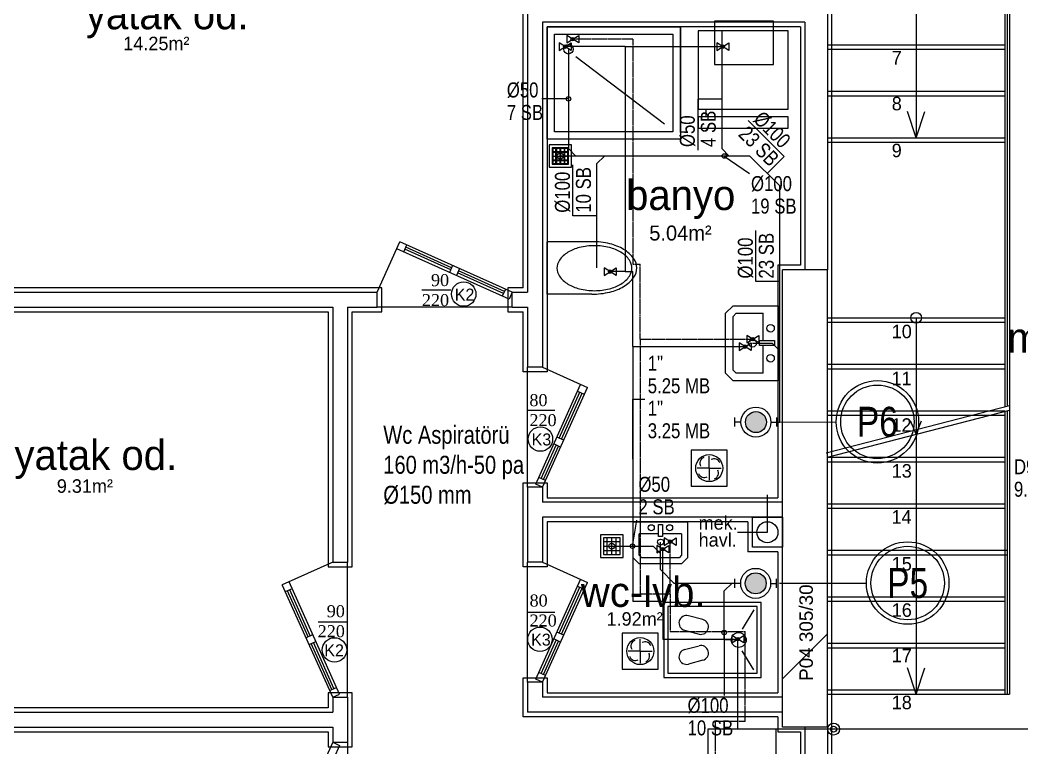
# Model space of a CAD drawing. Header units: centimetres. Extents: x 247352 to 270197, y -444050 to -441150.
# Drawn here: x 256989 to 257658, y -442880 to -442394 of the extents above; entities that cross this region are included whole.
import ezdxf
from ezdxf.enums import TextEntityAlignment as Align

# ---------------------------------------------------------------- set-up
doc = ezdxf.new("R2010")
doc.units = ezdxf.units.CM
doc.linetypes.add('DASHED', pattern=[1.524, 1.27, -0.254])
for name, color, linetype, lineweight in [('ROTAS-MIMARI', 8, 'Continuous', 13), ('ROTAS-MIMARI-YAZI', 8, 'Continuous', 13), ('ROTAS-SIHHI-HAVALANDIRMA-SEMBOL', 30, 'Continuous', 13), ('ROTAS-SIHHI-HAVALANDIRMA-YAZI', 30, 'Continuous', 9), ('ROTAS-SIHHI-KOLON-NO', 6, 'Continuous', 18), ('ROTAS-SIHHI-PIS-SU-CAP', 211, 'Continuous', 18), ('ROTAS-SIHHI-TEMIZ-SU-CAP', 101, 'Continuous', 18)]:
    doc.layers.add(name, color=color, linetype=linetype, lineweight=lineweight)
for name, color, linetype in [('ROTAS-SEMBOL-KILAVUZ', 9, 'Continuous'), ('ROTAS-SIHHI-PIS-SU', 6, 'Continuous'), ('ROTAS-SIHHI-SEMBOL', 5, 'Continuous'), ('ROTAS-SIHHI-SICAK-SU', 1, 'DASHED'), ('ROTAS-SIHHI-SOGUK-SU', 5, 'Continuous')]:
    doc.layers.add(name, color=color, linetype=linetype)
doc.styles.add('arial_1_18', font='arial.ttf', dxfattribs={"height": 0.2})
doc.styles.add('ROTAS-YAZI', font='arial.ttf')

# ---------------------------------------------------------------- blocks, each defined once
blk = doc.blocks.new('ROTAS-S2-PIS-KOLON')
h = blk.add_hatch(color=6)
edge = h.paths.add_edge_path()
edge.add_arc((0, 0), 7, 0, 360)
at = {"color": 30}
for p, q in [((-10, 0), (-14, 0)), ((10, 0), (14, 0))]:
    blk.add_line(p, q, dxfattribs=at)
at = {"color": 1}
for points in [[(-14, -3), (-14, 3)], [(14, -3), (14, 3)]]:
    blk.add_lwpolyline(points, dxfattribs=at)
at = {"color": 30}
blk.add_circle((0, 0), 10, dxfattribs=at)
at = {"color": 6}
blk.add_circle((0, 0), 7, dxfattribs=at)
at = {"style": 'ROTAS-YAZI', "flags": 1}
blk.add_attdef('NO', (0, 0), '', height=5, dxfattribs=at)
blk = doc.blocks.new('ROTAS-S2-YER-SUZGECI')
for p, q in [((-5.5, 3), (5.5, 3)), ((-5.5, 0), (5.5, 0)), ((-3, -5.5), (-3, 5.5)), ((0, -5.5), (0, 5.5)), ((3, -5.5), (3, 5.5)), ((-5.5, -3), (5.5, -3))]:
    blk.add_line(p, q)
for points in [[(-7.5, -7.5), (7.5, -7.5), (7.5, 7.5), (-7.5, 7.5)], [(-5.5, -5.5), (5.5, -5.5), (5.5, 5.5), (-5.5, 5.5)]]:
    blk.add_lwpolyline(points, close=True)
blk.add_circle((0, 0), 2)
blk = doc.blocks.new('ROTAS-S2-TEMIZ-GIRIS')
for radius in [4, 2]:
    blk.add_circle((0, 0), radius)
blk = doc.blocks.new('ROTAS-S2-KURESEL-VANA')
blk.add_lwpolyline([(-4, -2.5), (4, 2.5), (4, -2.5), (-4, 2.5)], close=True)
blk.add_circle((0, 0), 1.2)
blk = doc.blocks.new('ROTAS-S2-ASPIRATOR')
for q in [(0, 8), (-8, 0), (8, 0), (0, -8)]:
    blk.add_line((0, 0), q)
blk.add_lwpolyline([(-12, -12), (12, -12), (12, 12), (-12, 12)], close=True)
blk.add_circle((0, 0), 9)
for centre, start, end in [((-2.26, 3.3), 110, 210), ((3.3, 2.26), 20, 120), ((-3.3, -2.26), 200, 300), ((2.26, -3.3), 290, 390)]:
    blk.add_arc(centre, 4, start, end)
blk = doc.blocks.new('ROTAS-S2-KOLON-NO')
at = {"color": 1}
for radius in [27.5, 24.5]:
    blk.add_circle((0, 0), radius, dxfattribs=at)
at = {"color": 6, "style": 'ROTAS-YAZI', "width": 0.8}
blk.add_attdef('NO', text='', height=20, dxfattribs=at).set_placement((0, 0), align=Align.MIDDLE_CENTER)
blk = doc.blocks.new('ROTAS-S2-TS-CAP2')
at = {"style": 'ROTAS-YAZI', "width": 0.8}
for tag, p in [('C1', (0, 15)), ('M1', (0, 0))]:
    blk.add_attdef(tag, p, '', height=10, dxfattribs=at)
blk = doc.blocks.new('ROTAS-S2-PS-CAP-UL')
for p, q in [((0, 16), (-34, 16)), ((0, 0), (0, 16))]:
    blk.add_line(p, q)
at = {"style": 'ROTAS-YAZI', "width": 0.8}
for tag, p in [('CAP', (-32, 18)), ('SB', (-32, 4))]:
    blk.add_attdef(tag, p, '', height=10, dxfattribs=at)
blk = doc.blocks.new('ROTAS-S2-PS-CAP-U')
for p, q in [((0, 0), (0, 16)), ((0, 16), (34, 16))]:
    blk.add_line(p, q)
at = {"style": 'ROTAS-YAZI', "width": 0.8}
for tag, p in [('CAP', (2, 18)), ('SB', (2, 4))]:
    blk.add_attdef(tag, p, '', height=10, dxfattribs=at)
blk = doc.blocks.new('ROTAS-S2-TS-CAP4')
at = {"style": 'ROTAS-YAZI', "width": 0.8}
for tag, p in [('C1', (0, 45)), ('M1', (0, 30)), ('C2', (0, 15)), ('M2', (0, 0))]:
    blk.add_attdef(tag, p, '', height=10, dxfattribs=at)

msp = doc.modelspace()

# ---------------------------------------------------------------- hatches: boundary and pattern name
at = {"layer": 'ROTAS-MIMARI', "ltscale": 0.03}
h = msp.add_hatch(dxfattribs=at)
h.set_pattern_fill('ANSI35', color=256, scale=50, style=0)
h.set_pattern_definition([(45, (11759398.05, -21881944.5), (-441.941738, 441.941738), []), (45, (11759840, -21881944.5), (-441.941738, 441.941738), [781.25, -156.25, 0, -156.25])])
h.paths.add_polyline_path([(257527.82, -442560.76), (257497.82, -442560.76), (257497.82, -442865.76), (257527.82, -442865.76)])
h.paths.add_polyline_path([(257520.63, -442837.16), (257520.63, -442768.19), (257506.66, -442768.19), (257506.66, -442837.16)], flags=24)

# ---------------------------------------------------------------- linework, layer by layer
for p, q in [((257587.07, -442225.76), (257587.07, -442472.76)), ((257646.32, -442225.76), (257646.32, -442651.93)), ((257647.82, -442225.76), (257647.82, -442651.54)), ((257649.32, -442225.76), (257649.32, -442654.25)), ((257527.82, -442310.76), (257527.82, -442560.76)), ((257530.82, -442525.76), (257530.82, -442310.76)), ((257324.82, -442572.76), (257324.82, -442372.9)), ((257327.82, -442375.9), (257327.82, -442575.76)), ((257512.82, -442395.76), (257337.82, -442395.76)), ((257337.82, -442395.76), (257337.82, -442625.76)), ((257512.82, -442395.76), (257512.82, -442560.76)), ((257509.82, -442398.76), (257340.82, -442398.76)), ((257340.82, -442398.76), (257340.82, -442628.76)), ((257429.82, -442468.76), (257429.82, -442398.76)), ((257509.82, -442398.76), (257509.82, -442557.76)), ((257527.82, -442410.76), (257646.32, -442410.76)), ((257527.82, -442413.76), (257646.32, -442413.76)), ((257527.82, -442441.76), (257646.32, -442441.76)), ((257527.82, -442444.76), (257646.32, -442444.76)), ((257587.07, -442472.76), (257581.34, -442455.24)), ((257587.07, -442472.76), (257592.81, -442455.24)), ((257527.82, -442472.76), (257646.32, -442472.76)), ((257527.82, -442475.76), (257646.32, -442475.76)), ((257354.63, -442479.9), (257344.63, -442479.9)), ((257344.63, -442479.9), (257344.63, -442489.9)), ((257344.63, -442482.37), (257354.63, -442482.37)), ((257344.63, -442484.9), (257354.63, -442484.9)), ((257347.09, -442479.9), (257347.09, -442489.9)), ((257349.71, -442479.9), (257349.71, -442489.9)), ((257352.33, -442479.9), (257352.33, -442489.9)), ((257354.63, -442489.9), (257354.63, -442479.9)), ((257344.63, -442487.43), (257354.63, -442487.43)), ((257344.63, -442489.9), (257354.63, -442489.9)), ((257530.82, -442585.76), (257530.82, -442525.76)), ((257227.58, -442575.76), (257242.7, -442542.12)), ((257317.58, -442575.76), (257242.7, -442542.12)), ((257245.21, -442548.73), (257247.26, -442544.17)), ((257277.19, -442559.4), (257246.59, -442545.65)), ((257370.7, -442542.02), (257340.77, -442542.02)), ((257340.77, -442542.02), (257340.77, -442577.06)), ((257315.53, -442580.32), (257240.65, -442546.68)), ((257276.54, -442560.84), (257245.94, -442547.09)), ((257277.86, -442557.92), (257275.81, -442562.48)), ((257494.82, -442557.76), (257494.82, -442712.76)), ((257509.82, -442557.76), (257494.82, -442557.76)), ((257282.42, -442559.97), (257280.37, -442564.53)), ((257311.7, -442576.64), (257281.1, -442562.89)), ((257312.35, -442575.2), (257281.75, -442561.45)), ((256867.82, -442575.76), (257227.58, -442575.76)), ((257230.58, -442572.76), (256870.82, -442572.76)), ((257227.58, -442585.76), (257227.58, -442575.76)), ((257230.58, -442588.76), (257230.58, -442572.76)), ((257257.33, -442574.13), (257276.65, -442574.13)), ((257313.02, -442573.71), (257310.97, -442578.28)), ((257324.82, -442572.76), (257314.58, -442572.76)), ((257314.58, -442572.76), (257314.58, -442588.76)), ((257317.58, -442575.76), (257315.53, -442580.32)), ((257317.58, -442575.76), (257327.82, -442575.76)), ((257317.58, -442585.76), (257317.58, -442575.76)), ((257370.7, -442577.02), (257340.81, -442577.02)), ((256867.82, -442585.76), (257197.82, -442585.76)), ((257197.82, -442585.76), (257197.82, -442755.76)), ((257207.82, -442585.76), (257227.58, -442585.76)), ((257207.82, -442585.76), (257207.82, -442755.76)), ((257317.58, -442585.76), (257227.58, -442585.76)), ((257317.58, -442585.76), (257327.82, -442585.76)), ((257327.82, -442585.76), (257327.82, -442625.76)), ((257530.82, -442810.76), (257530.82, -442585.76)), ((256870.82, -442588.76), (257194.82, -442588.76)), ((257194.82, -442588.76), (257194.82, -442758.76)), ((257210.82, -442758.76), (257210.82, -442588.76)), ((257210.82, -442588.76), (257230.58, -442588.76)), ((257314.58, -442588.76), (257324.82, -442588.76)), ((257324.82, -442628.76), (257324.82, -442588.76)), ((257527.82, -442592.76), (257646.32, -442592.76)), ((257527.82, -442595.76), (257646.32, -442595.76)), ((257587.07, -442592.76), (257587.07, -442670.4)), ((257337.82, -442625.76), (257327.82, -442625.76)), ((257327.82, -442705.76), (257327.82, -442625.76)), ((257337.82, -442625.76), (257367.73, -442639.2)), ((257527.82, -442623.76), (257646.32, -442623.76)), ((257340.82, -442628.76), (257324.82, -442628.76)), ((257527.82, -442626.76), (257646.32, -442626.76)), ((257333.26, -442703.71), (257363.17, -442637.15)), ((257337.82, -442705.76), (257367.73, -442639.2)), ((257349.01, -442673.05), (257362.76, -442642.45)), ((257350.45, -442673.7), (257364.2, -442643.1)), ((257361.12, -442641.71), (257365.68, -442643.76)), ((257527.07, -442682.86), (257649.32, -442651.15)), ((257345.94, -442654.51), (257327.82, -442654.51)), ((257527.82, -442685.76), (257649.32, -442654.25)), ((257527.82, -442654.76), (257646.32, -442654.76)), ((257527.82, -442657.76), (257646.32, -442657.76)), ((257646.32, -442654.76), (257646.32, -442843.76)), ((257647.82, -442654.64), (257647.82, -442843.76)), ((257649.32, -442654.25), (257649.32, -442843.76)), ((257587.07, -442670.4), (257583.21, -442661.49)), ((257587.07, -442670.4), (257590.72, -442661.43)), ((257351.93, -442674.36), (257347.37, -442672.31)), ((257587.07, -442670.4), (257587.07, -442843.76)), ((257336.95, -442699.89), (257346.96, -442677.61)), ((257338.39, -442700.54), (257348.4, -442678.26)), ((257349.89, -442678.92), (257345.32, -442676.87)), ((257527.82, -442685.76), (257646.32, -442685.76)), ((257527.82, -442688.76), (257646.32, -442688.76)), ((257339.87, -442701.2), (257335.31, -442699.15)), ((257324.82, -442758.76), (257324.82, -442702.76)), ((257324.82, -442702.76), (257340.82, -442702.76)), ((257327.82, -442705.76), (257327.82, -442755.76)), ((257337.82, -442705.76), (257327.82, -442705.76)), ((257337.82, -442705.76), (257333.26, -442703.71)), ((257337.82, -442705.76), (257337.82, -442715.76)), ((257340.82, -442702.76), (257340.82, -442712.76)), ((257340.82, -442712.76), (257494.82, -442712.76)), ((257487.82, -442735.76), (257487.82, -442710.76)), ((257497.82, -442715.76), (257337.82, -442715.76)), ((257527.82, -442716.76), (257646.32, -442716.76)), ((257497.82, -442725.76), (257337.82, -442725.76)), ((257337.82, -442725.76), (257337.82, -442755.76)), ((257477.82, -442725.76), (257497.82, -442725.76)), ((257477.82, -442745.76), (257477.82, -442725.76)), ((257497.82, -442725.76), (257497.82, -442745.76)), ((257527.82, -442719.76), (257646.32, -442719.76)), ((257474.82, -442728.76), (257340.82, -442728.76)), ((257340.82, -442728.76), (257340.82, -442758.76)), ((257398.34, -442728.76), (257434.6, -442728.76)), ((257398.34, -442752.76), (257398.34, -442728.76)), ((257415.13, -442738.59), (257415.13, -442730.59)), ((257415.13, -442730.59), (257417.81, -442730.59)), ((257417.81, -442730.59), (257417.81, -442738.59)), ((257434.6, -442728.76), (257434.6, -442752.76)), ((257474.82, -442728.76), (257474.82, -442748.76)), ((257415.13, -442736.76), (257402.34, -442736.76)), ((257402.34, -442751.11), (257402.34, -442736.76)), ((257417.81, -442738.59), (257415.13, -442738.59)), ((257430.6, -442736.76), (257417.81, -442736.76)), ((257430.6, -442736.76), (257430.6, -442751.11)), ((257467.82, -442735.76), (257487.82, -442735.76)), ((257497.82, -442745.76), (257477.82, -442745.76)), ((257402.34, -442756.76), (257398.34, -442752.76)), ((257403.99, -442752.76), (257402.34, -442751.11)), ((257428.94, -442752.76), (257403.99, -442752.76)), ((257430.6, -442751.11), (257428.94, -442752.76)), ((257434.6, -442752.76), (257430.6, -442756.76)), ((257494.82, -442748.76), (257474.82, -442748.76)), ((257494.82, -442748.76), (257494.82, -442787.76)), ((257527.82, -442747.76), (257647.82, -442747.76)), ((257527.82, -442750.76), (257647.82, -442750.76)), ((257197.82, -442755.76), (257164.18, -442770.88)), ((257194.82, -442758.76), (257210.82, -442758.76)), ((257197.82, -442755.76), (257207.82, -442755.76)), ((257207.82, -442845.76), (257207.82, -442755.76)), ((257340.82, -442758.76), (257324.82, -442758.76)), ((257337.82, -442755.76), (257327.82, -442755.76)), ((257327.82, -442835.76), (257327.82, -442755.76)), ((257337.82, -442755.76), (257367.73, -442769.2)), ((257430.6, -442756.76), (257402.34, -442756.76)), ((257197.82, -442845.76), (257164.18, -442770.88)), ((257202.39, -442843.71), (257168.74, -442768.83)), ((257333.26, -442833.71), (257363.17, -442767.15)), ((257337.82, -442835.76), (257367.73, -442769.2)), ((257349.01, -442803.05), (257362.76, -442772.45)), ((257361.12, -442771.71), (257365.68, -442773.76)), ((257170.79, -442773.39), (257166.23, -442775.44)), ((257181.46, -442805.38), (257167.71, -442774.78)), ((257182.9, -442804.73), (257169.15, -442774.13)), ((257350.45, -442803.7), (257364.2, -442773.1)), ((257527.82, -442778.76), (257646.32, -442778.76)), ((257418.67, -442782.54), (257418.67, -442832.54)), ((257483.67, -442782.54), (257418.67, -442782.54)), ((257421.46, -442785.32), (257421.46, -442829.76)), ((257480.89, -442785.32), (257421.46, -442785.32)), ((257480.89, -442829.76), (257480.89, -442785.32)), ((257483.67, -442832.54), (257483.67, -442782.54)), ((257527.82, -442781.76), (257646.32, -442781.76)), ((257345.96, -442789.14), (257327.85, -442789.14)), ((257444.8, -442794.01), (257435.14, -442791.42)), ((257478.67, -442787.54), (257470.9, -442800.29)), ((257494.82, -442787.76), (257494.82, -442842.74)), ((257188.25, -442795.48), (257207.82, -442795.48)), ((257179.98, -442806.04), (257184.54, -442803.99)), ((257351.93, -442804.36), (257347.37, -442802.31)), ((257432.55, -442801.08), (257442.21, -442803.66)), ((257182.03, -442810.6), (257186.59, -442808.55)), ((257197.26, -442840.54), (257183.51, -442809.94)), ((257198.7, -442839.89), (257184.95, -442809.29)), ((257336.95, -442829.89), (257346.96, -442807.61)), ((257338.39, -442830.54), (257348.4, -442808.26)), ((257349.89, -442808.92), (257345.32, -442806.87)), ((257432.55, -442814.01), (257442.21, -442811.42)), ((257527.82, -442809.76), (257646.32, -442809.76)), ((257527.82, -442812.76), (257646.32, -442812.76)), ((257530.82, -442865.76), (257530.82, -442810.76)), ((257478.67, -442827.54), (257470.9, -442814.72)), ((257444.8, -442821.08), (257435.14, -442823.66)), ((257587.07, -442843.76), (257581.34, -442826.24)), ((257587.07, -442843.76), (257592.81, -442826.24)), ((257324.82, -442858.76), (257324.82, -442832.76)), ((257324.82, -442832.76), (257340.82, -442832.76)), ((257339.87, -442831.2), (257335.31, -442829.15)), ((257340.82, -442832.76), (257340.82, -442842.76)), ((257418.67, -442832.54), (257483.67, -442832.54)), ((257421.46, -442829.76), (257480.89, -442829.76)), ((257195.78, -442841.2), (257200.34, -442839.15)), ((257327.82, -442835.76), (257327.82, -442855.76)), ((257337.82, -442835.76), (257327.82, -442835.76)), ((257337.82, -442835.76), (257333.26, -442833.71)), ((257337.82, -442835.76), (257337.82, -442845.76)), ((257210.82, -442842.76), (257194.82, -442842.76)), ((257194.82, -442842.76), (257194.82, -442847.76)), ((257197.82, -442845.76), (257202.39, -442843.71)), ((257197.82, -442845.76), (257197.82, -442855.76)), ((257197.82, -442845.76), (257207.82, -442845.76)), ((257207.82, -442845.76), (257207.82, -442875.76)), ((257210.82, -442850.76), (257210.82, -442842.76)), ((257497.82, -442845.74), (257337.82, -442845.74)), ((257340.82, -442842.74), (257494.82, -442842.74)), ((257527.82, -442840.76), (257646.32, -442840.76)), ((257527.82, -442843.76), (257647.82, -442843.76)), ((257646.32, -442843.76), (257649.32, -442843.76)), ((257646.32, -442843.76), (257649.32, -442843.76)), ((257194.82, -442852.76), (256875.82, -442852.76)), ((257194.82, -442847.76), (257194.82, -442852.76)), ((257210.82, -442865.76), (257210.82, -442850.76)), ((256872.82, -442855.76), (257197.82, -442855.76)), ((257494.82, -442858.74), (257324.82, -442858.74)), ((257497.82, -442855.74), (257327.82, -442855.74)), ((257494.82, -442858.74), (257494.82, -442868.76)), ((256872.82, -442865.76), (257197.82, -442865.76)), ((257197.82, -442865.76), (257197.82, -442875.76)), ((257210.82, -442878.76), (257210.82, -442865.76)), ((257512.82, -442865.76), (257512.82, -442895.76)), ((257527.82, -442865.76), (257527.82, -442895.76)), ((257530.82, -442898.76), (257530.82, -442865.76)), ((256872.82, -442868.76), (257194.82, -442868.76)), ((257194.82, -442868.76), (257194.82, -442878.76)), ((257494.82, -442868.76), (257509.82, -442868.76)), ((257509.82, -442868.76), (257509.82, -442898.76)), ((257197.82, -442875.76), (257164.18, -442950.65)), ((257202.39, -442877.81), (257168.74, -442952.69)), ((257194.82, -442878.76), (257210.82, -442878.76)), ((257197.82, -442875.76), (257207.82, -442875.76)), ((257197.82, -442875.76), (257202.39, -442877.81)), ((257207.82, -442875.76), (257207.82, -442965.76))]:
    msp.add_line(p, q, dxfattribs=at)
for points in [[(257340.82, -442398.76), (257429.82, -442398.76), (257429.82, -442473.76), (257340.82, -442473.76)], [(257345.82, -442403.76), (257424.82, -442403.76), (257424.82, -442468.76), (257345.82, -442468.76)], [(257494.92, -442584.73), (257494.92, -442634.73), (257464.92, -442634.73), (257459.92, -442629.73), (257459.92, -442589.73), (257464.92, -442584.73)], [(257492.64, -442611.27), (257482.64, -442611.27), (257482.64, -442607.92), (257492.64, -442607.92)]]:
    msp.add_lwpolyline(points, close=True, dxfattribs=at)
for points in [[(257501.66, -442401.39), (257441.66, -442401.39), (257441.66, -442453.74), (257501.66, -442453.74), (257501.66, -442401.39)], [(257419.09, -442463.76), (257360.09, -442418.76)], [(257501.66, -442458.74), (257441.66, -442458.74), (257441.66, -442466.39), (257501.66, -442466.39), (257501.66, -442458.74)], [(257446.66, -442453.74), (257446.66, -442458.74)], [(257527.82, -442560.76), (257497.82, -442560.76)], [(257497.82, -442865.76), (257497.82, -442560.76)], [(257527.82, -442865.76), (257527.82, -442560.76)], [(257484.92, -442629.73), (257466.99, -442629.73), (257464.92, -442627.65), (257464.92, -442591.8), (257466.99, -442589.73), (257484.92, -442589.73)], [(257484.92, -442607.92), (257484.92, -442589.73)], [(257484.92, -442629.73), (257484.92, -442611.27)], [(257527.82, -442865.76), (257497.82, -442865.76)]]:
    msp.add_lwpolyline(points, dxfattribs=at)
for centre, radius in [((257355.09, -442413.76), 3.16), ((257285.25, -442576.97), 8.14), ((257587.07, -442592.76), 3.6), ((257489.92, -442599.73), 2.52), ((257477.96, -442609.73), 2.52), ((257489.92, -442619.73), 2.52), ((257336.42, -442673.64), 8.14), ((257410.34, -442732.76), 2.02), ((257422.6, -442732.76), 2.02), ((257487.82, -442735.76), 7), ((257416.57, -442742.33), 2.02), ((257336.08, -442807.1), 8.14), ((257199.03, -442814.18), 8.14), ((257468.67, -442807.54), 5)]:
    msp.add_circle(centre, radius, dxfattribs=at)
for centre, radius, start, end in [((257372.46, -442586.21), 41.53, 90, 103.95685), ((257370.7, -442593.28), 51.26, 76.41629, 90), ((257372.46, -442586.21), 41.53, 76.04315, 90), ((257374.73, -442576.61), 34.11, 59.74356, 76.41629), ((257364.25, -442564.86), 18.4, 120.96376, 145.38051), ((257369.21, -442573.12), 28.03, 103.95685, 120.96376), ((257375.71, -442573.12), 28.03, 59.03624, 76.04315), ((257380.67, -442564.86), 18.4, 34.61949, 59.03624), ((257380.86, -442566.1), 21.94, 35.37781, 59.74356), ((257356.76, -442559.69), 9.3, 145.38051, 180), ((257388.16, -442559.69), 9.3, 0, 34.61949), ((257390.12, -442559.52), 10.58, 0, 35.37781), ((257356.76, -442559.69), 9.3, 180, -145.38051), ((257364.25, -442554.51), 18.4, -145.38051, -120.96376), ((257380.67, -442554.51), 18.4, -59.03624, -34.61949), ((257380.86, -442552.95), 21.94, -59.74356, -35.37781), ((257388.16, -442559.69), 9.3, -34.61949, 0), ((257390.12, -442559.52), 10.58, -35.37781, 0), ((257369.21, -442546.25), 28.03, -120.96376, -103.95685), ((257375.71, -442546.25), 28.03, -76.04315, -59.03624), ((257374.73, -442542.44), 34.11, -76.41629, -59.74356), ((257372.46, -442533.16), 41.53, -103.95685, -90), ((257370.7, -442525.76), 51.26, -90, -76.41629), ((257372.46, -442533.16), 41.53, -90, -76.04315), ((257433.84, -442796.25), 5, 75, 165), ((257433.84, -442796.25), 5, 165, -105), ((257443.5, -442798.83), 5, -105, 75), ((257443.5, -442816.25), 5, -75, 105), ((257433.84, -442818.83), 5, 105, -165), ((257433.84, -442818.83), 5, -165, -75)]:
    msp.add_arc(centre, radius, start, end, dxfattribs=at)
at = {"layer": 'ROTAS-SEMBOL-KILAVUZ'}
for p, q in [((257355.09, -442446.83), (257337.43, -442446.83)), ((257459.07, -442484.9), (257475.87, -442496.63)), ((257496.2, -442662.26), (257533.7, -442662.17)), ((257397.79, -442745), (257400.77, -442727.63)), ((257496, -442769.77), (257553.9, -442769.65)), ((257459, -442802.63), (257459, -442844.48))]:
    msp.add_line(p, q, dxfattribs=at)
for centre in [(257355.09, -442446.83), (257459.07, -442484.9), (257397.79, -442745), (257459, -442802.63)]:
    msp.add_circle(centre, 1.5, dxfattribs=at)
at = {"layer": 'ROTAS-SIHHI-PIS-SU'}
for points in [[(257457.4, -442401.4), (257457.4, -442479.9), (257462.4, -442484.9)], [(257355.09, -442413.76), (257355.09, -442479.9), (257360.09, -442484.9)], [(257490.2, -442662.3), (257496.1, -442662.3), (257496.1, -442614.73), (257496.1, -442504.9), (257476.1, -442484.9), (257462.4, -442484.9), (257379.08, -442484.9), (257360.09, -442484.9), (257349.63, -442484.9)], [(257374.08, -442559.52), (257374.08, -442489.9), (257379.08, -442484.9)], [(257477.96, -442609.73), (257491.1, -442609.73), (257496.1, -442614.73)], [(257384, -442745), (257411.57, -442745), (257416.57, -442750)], [(257470.05, -442769.8), (257464, -442769.8), (257425.73, -442769.8), (257416.57, -442760.64), (257416.57, -442750), (257416.57, -442742.33)], [(257468.67, -442807.54), (257459, -442807.54), (257459, -442774.8), (257464, -442769.8)]]:
    msp.add_lwpolyline(points, dxfattribs=at)
at = {"layer": 'ROTAS-SIHHI-SEMBOL'}
msp.add_lwpolyline([(257452.5, -442423.9), (257491.9, -442423.9), (257491.9, -442395.1), (257452.5, -442395.1)], close=True, dxfattribs=at)
at = {"layer": 'ROTAS-SIHHI-SICAK-SU'}
for points in [[(257398, -442407), (257358, -442407)], [(257398, -442407), (257398, -442557)], [(257398, -442557), (257403, -442557)], [(257403, -442607), (257403, -442557)], [(257403, -442607), (257403, -442777)], [(257403, -442607), (257478, -442607)], [(257423, -442777), (257423, -442742)], [(257423, -442777), (257403, -442777)], [(257423, -442777), (257423, -442802)], [(257423, -442802), (257473, -442802)], [(257473, -442862), (257473, -442802)], [(257473, -442862), (257453, -442862)], [(257453, -442862), (257453, -443147)]]:
    msp.add_lwpolyline(points, dxfattribs=at)
at = {"layer": 'ROTAS-SIHHI-SOGUK-SU'}
for points in [[(257751.5, -442302), (257737, -442302), (257737, -442446), (257754.5, -442446), (257754.5, -442867), (257532, -442867)], [(257393, -442412), (257353, -442412)], [(257393, -442412), (257458, -442412)], [(257393, -442412), (257393, -442562)], [(257393, -442562), (257383, -442562)], [(257393, -442562), (257398, -442562)], [(257398, -442612), (257398, -442562)], [(257398, -442612), (257398, -442782)], [(257398, -442612), (257473, -442612)], [(257418, -442782), (257418, -442747)], [(257418, -442782), (257398, -442782)], [(257418, -442782), (257418, -442807)], [(257418, -442807), (257468, -442807)], [(257468, -442867), (257468, -442807)], [(257468, -442867), (257448, -442867)], [(257448, -442867), (257448, -443152)], [(257498, -442867), (257468, -442867)], [(257532, -442867), (257498, -442867)]]:
    msp.add_lwpolyline(points, dxfattribs=at)
at = {"layer": 'ROTAS-SIHHI-TEMIZ-SU-CAP'}
msp.add_line((257398, -442647), (257406, -442647), dxfattribs=at)
for points in [[(257398, -442687), (257398, -442647)], [(257493.5, -442867), (257493.5, -442898)]]:
    msp.add_lwpolyline(points, dxfattribs=at)

# ---------------------------------------------------------------- block references
at = {"layer": 'ROTAS-SIHHI-HAVALANDIRMA-SEMBOL'}
for p in [(257449, -442693), (257403, -442815)]:
    msp.add_blockref('ROTAS-S2-ASPIRATOR', p, dxfattribs=at)
at = {"layer": 'ROTAS-SIHHI-KOLON-NO'}
for p, values in [((257561.2, -442662.1), {'NO': 'P6'}), ((257581.4, -442769.6), {'NO': 'P5'})]:
    msp.add_blockref('ROTAS-S2-KOLON-NO', p, dxfattribs=at).add_auto_attribs(values)
at = {"layer": 'ROTAS-SIHHI-PIS-SU-CAP'}
for p, values in [((257313.98, -442460.85), {'C1': 'Ø50', 'M1': '7 SB'}), ((257476.87, -442523.3), {'C1': 'Ø100', 'M1': '19 SB'}), ((257401.77, -442723.78), {'C1': 'Ø50', 'M1': '2 SB'}), ((257434.56, -442871.16), {'C1': 'Ø100', 'M1': '10 SB'})]:
    msp.add_blockref('ROTAS-S2-TS-CAP2', p, dxfattribs=at).add_auto_attribs(values)
for name, p, rotation, values in [('ROTAS-S2-PS-CAP-UL', (257457.4, -442446.93), 90, {'CAP': 'Ø50', 'SB': '4 SB'}), ('ROTAS-S2-PS-CAP-UL', (257487.7, -442496.5), -45, {'CAP': 'Ø100', 'SB': '23 SB'}), ('ROTAS-S2-PS-CAP-U', (257374.08, -442524.71), 90, {'CAP': 'Ø100', 'SB': '10 SB'}), ('ROTAS-S2-PS-CAP-U', (257496.1, -442568.6), 90, {'CAP': 'Ø100', 'SB': '23 SB'})]:
    msp.add_blockref(name, p, dxfattribs=dict(at, rotation=rotation)).add_auto_attribs(values)
at = {"layer": 'ROTAS-SIHHI-SEMBOL'}
for name, p in [('ROTAS-S2-KURESEL-VANA', (257358, -442407)), ('ROTAS-S2-KURESEL-VANA', (257353, -442412)), ('ROTAS-S2-KURESEL-VANA', (257458, -442412)), ('ROTAS-S2-YER-SUZGECI', (257349.63, -442484.9)), ('ROTAS-S2-KURESEL-VANA', (257383, -442562)), ('ROTAS-S2-KURESEL-VANA', (257478, -442607)), ('ROTAS-S2-KURESEL-VANA', (257473, -442612)), ('ROTAS-S2-PIS-KOLON', (257480.2, -442662.3)), ('ROTAS-S2-YER-SUZGECI', (257384, -442745)), ('ROTAS-S2-KURESEL-VANA', (257423, -442742)), ('ROTAS-S2-KURESEL-VANA', (257418, -442747)), ('ROTAS-S2-PIS-KOLON', (257480, -442769.8)), ('ROTAS-S2-KURESEL-VANA', (257468, -442807)), ('ROTAS-S2-TEMIZ-GIRIS', (257532, -442867))]:
    msp.add_blockref(name, p, dxfattribs=at)
at = {"layer": 'ROTAS-SIHHI-TEMIZ-SU-CAP'}
for name, p, values in [('ROTAS-S2-TS-CAP4', (257408, -442673.07), {'C1': '1"', 'M1': '5.25 MB', 'C2': '1"', 'M2': '3.25 MB'}), ('ROTAS-S2-TS-CAP2', (257652.31, -442712.05), {'C1': 'D9: 1 1/4"', 'M1': '9.5 MB'})]:
    msp.add_blockref(name, p, dxfattribs=at).add_auto_attribs(values)

# ---------------------------------------------------------------- texts
at = {"layer": 'ROTAS-MIMARI-YAZI', "ltscale": 0.03}
for s, p in [('7', (257570.75, -442423.92)), ('8', (257570.78, -442454.45)), ('9', (257570.75, -442485.69)), ('10', (257570.75, -442606.4)), ('11', (257570.59, -442637.72)), ('12', (257570.59, -442668.77)), ('13', (257570.75, -442699.33)), ('mek.', (257441.93, -442734.01)), ('14', (257570.59, -442730.01)), ('havl.', (257441.95, -442745.32)), ('15', (257570.75, -442761.3)), ('16', (257570.75, -442792.13)), ('17', (257570.78, -442822.42)), ('18', (257570.75, -442853.72))]:
    msp.add_text(s, height=9, dxfattribs=at).set_placement(p)
at = {"layer": 'ROTAS-MIMARI-YAZI', "ltscale": 0.03, "style": 'arial_1_18'}
msp.add_text('P04 305/30', height=9, rotation=90, dxfattribs=at).set_placement((257518.15, -442834.83))
at = {"layer": 'ROTAS-MIMARI-YAZI', "ltscale": 0.03}
for s, width, insert, char_height, attachment_point in [('yatak od.', 237.6489, (257141.73, -442380.41), 20, 3), ('14.25m²', 64.7169, (257058.14, -442405.39), 9, 1), ('banyo', 237.6489, (257466.42, -442500.92), 20, 3), ('5.04m²', 64.7169, (257450.63, -442531.25), 10, 3), ('merdiven', 237.6489, (257757.95, -442596.02), 20, 3), ('yatak od.', 237.6489, (257094.08, -442674.21), 20, 3), ('9.31m²', 64.7169, (257013.79, -442700.44), 9, 1), ('wc-lvb.', 237.6489, (257446.58, -442765.52), 20, 3), ('1.92m²', 64.7169, (257380.53, -442789.04), 9, 1)]:
    msp.add_mtext_dynamic_manual_height_columns(s, width=width, gutter_width=45, heights=[0], dxfattribs=dict(at, insert=insert, char_height=char_height, attachment_point=attachment_point))
at = {"layer": 'ROTAS-MIMARI-YAZI', "ltscale": 0.03, "char_height": 8}
for s, insert, width, attachment_point in [('{\\fTimes New Roman|b0|i0|c162|p18;90\\P220}', (257275.48, -442585.11), 23.5115, 9), ('K2', (257292.33, -442581.3), 23.8917, 9), ('{\\fTimes New Roman|b0|i0|c162|p18;90\\P220}', (257205.95, -442784.37), 23.5115, 3), ('K2', (257192.25, -442818.46), 23.8917, 7)]:
    msp.add_mtext(s, dxfattribs=dict(at, insert=insert, width=width, attachment_point=attachment_point))
at = {"layer": 'ROTAS-MIMARI-YAZI', "ltscale": 0.03, "char_height": 8, "attachment_point": 1, "rotation": 0}
for s, insert, width in [('{\\fTimes New Roman|b0|i0|c162|p18;80\\P220}', (257329.06, -442643.67), 23.5115), ('K3', (257330.53, -442669.88), 23.8917), ('{\\fTimes New Roman|b0|i0|c162|p18;80\\P220}', (257329.16, -442777.26), 23.5115), ('K3', (257330.19, -442803.35), 23.8917)]:
    msp.add_mtext(s, dxfattribs=dict(at, insert=insert, width=width))
at = {"layer": 'ROTAS-SIHHI-HAVALANDIRMA-YAZI', "style": 'ROTAS-YAZI', "width": 0.8}
for s, p in [('Wc Aspiratörü', (257231.58, -442676.75)), ('160 m3/h-50 pa', (257231.58, -442696.75)), ('Ø150 mm', (257231.58, -442716.75))]:
    msp.add_text(s, height=12, dxfattribs=at).set_placement(p)

doc.saveas('drawing.dxf')
